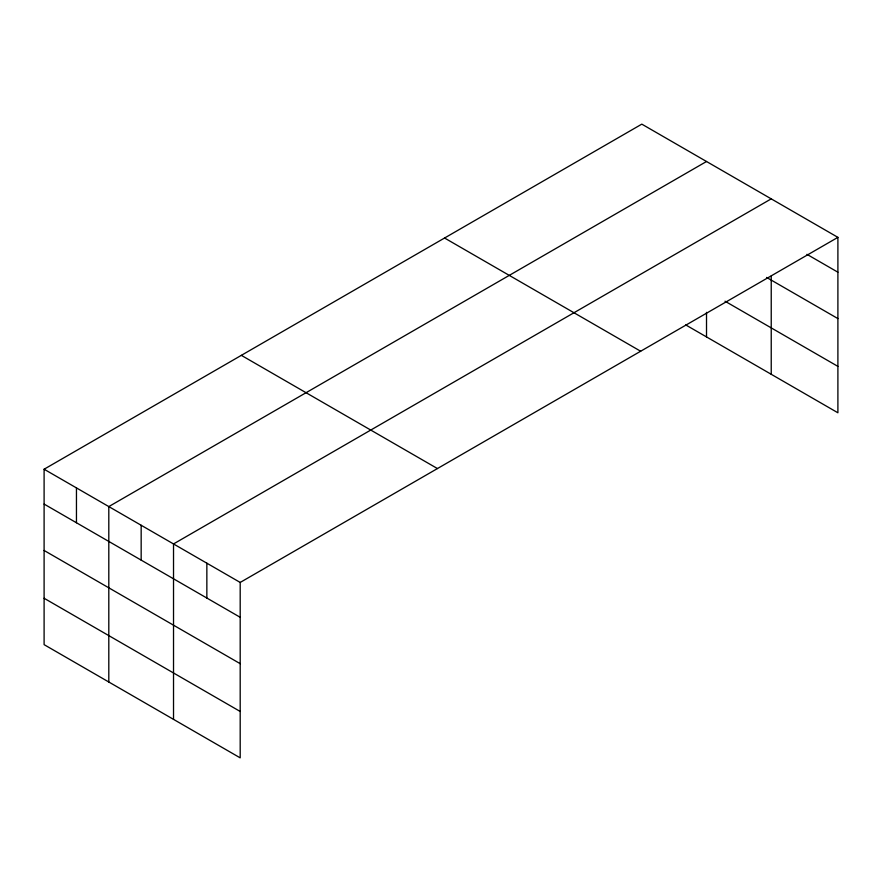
<?xml version="1.0" encoding="UTF-8"?>
<svg xmlns="http://www.w3.org/2000/svg" width="882" height="882" viewBox="0 0 882 882"><rect width="100%" height="100%" fill="white"/><g stroke="black" fill="none" stroke-linecap="round" stroke-linejoin="round"><path stroke-width="1.32" d="M771.232 276.011L771.232 374.277M685.722 324.918L837.9 412.776L837.9 237.357L641.809 124.141L44.1 469.224L44.1 644.643L240.191 757.859L240.191 582.44L44.1 469.224M706.515 161.505L108.806 506.588L108.806 682.007M771.232 198.858L173.522 543.94L173.522 719.37M240.191 582.44L837.9 237.357M806.942 254.336L837.9 272.207M766.612 277.433L837.9 318.589M725.004 301.203L837.9 366.383M444.561 238.019L640.652 351.234M241.348 355.347L437.439 468.562M44.1 504.074L240.191 617.29M44.1 550.467L240.191 663.672M44.1 598.261L240.191 711.465M706.515 312.36L706.515 336.924M206.851 563.19L206.851 598.04M141.164 525.264L141.164 560.114M76.458 487.911L76.458 522.761"/></g></svg>
